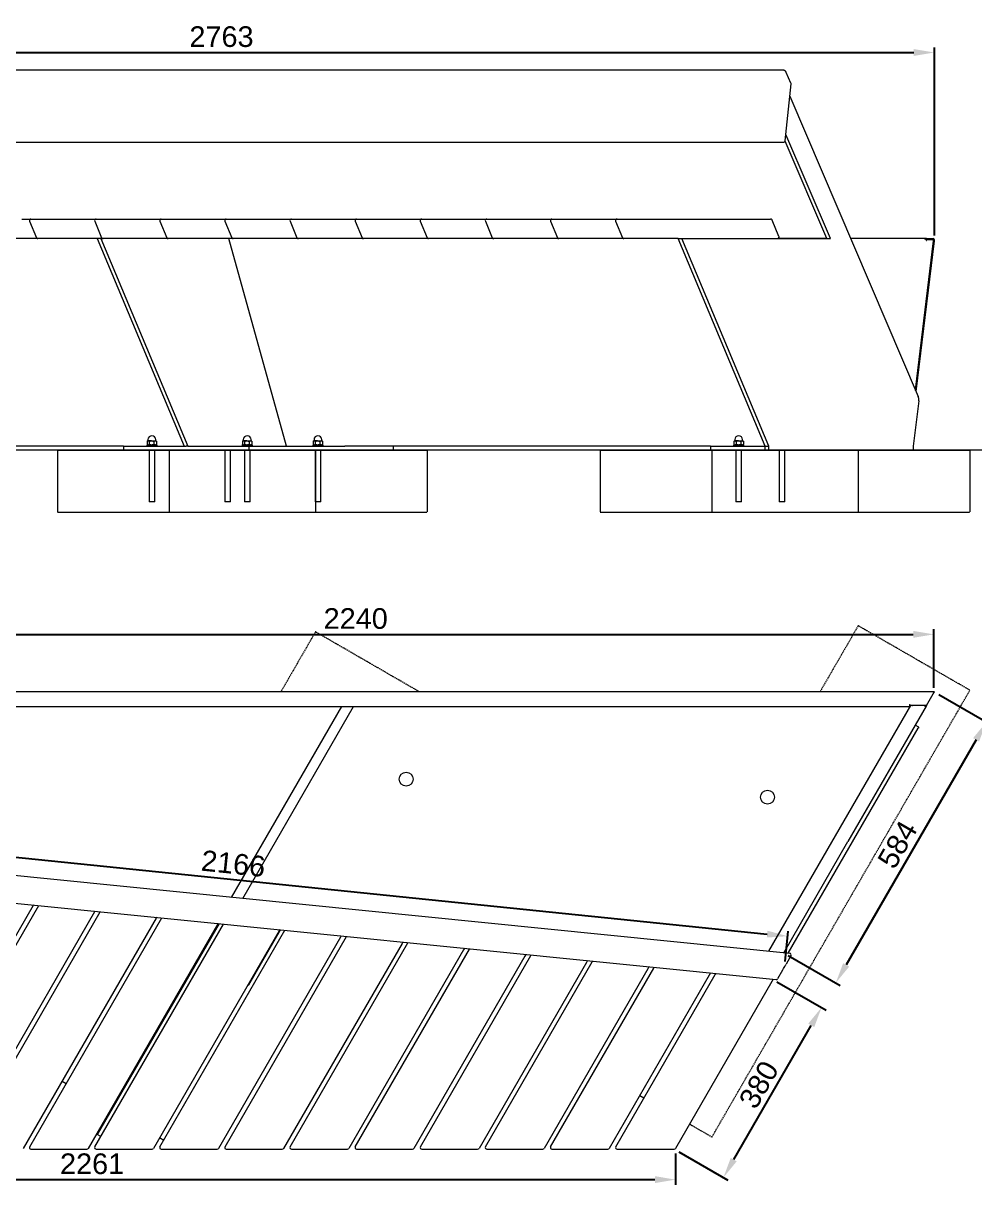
# Model space of a CAD drawing. Header units: millimetres. Extents: x -132 to 4932, y 857 to 4372.
# Drawn here: x 990 to 2834, y 2121 to 4372 of the extents above; entities that cross this region are included whole.
import ezdxf

# ---------------------------------------------------------------- set-up
doc = ezdxf.new("R2010")
doc.units = ezdxf.units.MM
doc.linetypes.add('HIDDEN', pattern=[1.905, 1.27, -0.635])
for name, color, linetype, lineweight in [('ZANO_R', 7, 'Continuous', 0), ('ZANO_R_przerywana', 7, 'HIDDEN', 0), ('ZANO_W', 1, 'Continuous', 0)]:
    doc.layers.add(name, color=color, linetype=linetype, lineweight=lineweight)
doc.styles.add('Arial', font='arial.ttf')
doc.styles.get("Standard").update_dxf_attribs({"font": 'ARIALUNI.TTF'})
doc.dimstyles.new('pl i ang', dxfattribs={"dimtxt": 50, "dimasz": 50, "dimexe": 1.25, "dimexo": 0.625, "dimgap": 10, "dimtad": 1, "dimtoh": 1, "dimtxsty": 'Standard', "dimcen": 2.5, "dimclrd": 1, "dimclre": 1, "dimclrt": 1, "dimadec": 0, "dimazin": 0, "dimtfac": 1, "dimtmove": 0, "dimatfit": 3, "dimfxl": 1, "dimarcsym": 1})

# ---------------------------------------------------------------- blocks, each defined once
blk = doc.blocks.new('*D441')
at = {"layer": 'ZANO_W', "color": 1, "lineweight": -2}
for p, q in [((-7.3, 4000.5), (-7.3, 4325.6)), ((2755.5, 3961.1), (2755.5, 4325.6)), ((32.7, 4315.6), (2715.5, 4315.6))]:
    blk.add_line(p, q, dxfattribs=at)
at = {"layer": 'ZANO_W', "color": 1}
for points in [[(32.7, 4322.3), (32.7, 4309), (-7.3, 4315.6)], [(2715.5, 4309), (2715.5, 4322.3), (2755.5, 4315.6)]]:
    blk.add_solid(points, dxfattribs=at)
at = {"layer": 'ZANO_W', "color": 1, "insert": (1374.1, 4346.1), "char_height": 40, "attachment_point": 5, "style": 'Arial'}
blk.add_mtext('2763', dxfattribs=at)
blk = doc.blocks.new('*D446')
at = {"layer": 'ZANO_W', "color": 1, "lineweight": -2}
for p, q in [((2450.3, 2515), (2545.5, 2460)), ((2366.7, 2170.2), (2516.9, 2430.4)), ((2260.1, 2185.5), (2355.3, 2130.5))]:
    blk.add_line(p, q, dxfattribs=at)
at = {"layer": 'ZANO_W', "color": 1}
for points in [[(2522.7, 2427), (2511.1, 2433.7), (2536.9, 2465)], [(2360.9, 2173.5), (2372.4, 2166.8), (2346.7, 2135.5)]]:
    blk.add_solid(points, dxfattribs=at)
at = {"layer": 'ZANO_W', "color": 1, "insert": (2415.4, 2315.5), "char_height": 40, "attachment_point": 5, "rotation": 60, "style": 'Arial'}
blk.add_mtext('380', dxfattribs=at)
blk = doc.blocks.new('*D450')
at = {"layer": 'ZANO_W', "color": 1, "lineweight": -2}
for p, q in [((2764.1, 3071.5), (2865, 3013.3)), ((2836.3, 2983.6), (2584.5, 2547.4)), ((2472.3, 2566), (2573.1, 2507.8))]:
    blk.add_line(p, q, dxfattribs=at)
at = {"layer": 'ZANO_W', "color": 1}
for points in [[(2842.1, 2980.3), (2830.5, 2987), (2856.3, 3018.3)], [(2578.7, 2550.8), (2590.3, 2544.1), (2564.5, 2512.8)]]:
    blk.add_solid(points, dxfattribs=at)
at = {"layer": 'ZANO_W', "color": 1, "insert": (2684.1, 2780.7), "char_height": 40, "attachment_point": 5, "rotation": 60, "style": 'Arial'}
blk.add_mtext('584', dxfattribs=at)
blk = doc.blocks.new('*D452')
at = {"layer": 'ZANO_W', "color": 1, "lineweight": -2}
for p, q in [((514.1, 3086.5), (514.1, 3198)), ((2754.4, 3084.6), (2754.4, 3198)), ((554.1, 3188), (2714.4, 3188))]:
    blk.add_line(p, q, dxfattribs=at)
at = {"layer": 'ZANO_W', "color": 1}
for points in [[(554.1, 3194.7), (554.1, 3181.4), (514.1, 3188)], [(2714.4, 3181.4), (2714.4, 3194.7), (2754.4, 3188)]]:
    blk.add_solid(points, dxfattribs=at)
at = {"layer": 'ZANO_W', "color": 1, "insert": (1634.2, 3218.5), "char_height": 40, "attachment_point": 5, "style": 'Arial'}
blk.add_mtext('2240', dxfattribs=at)
blk = doc.blocks.new('*D453')
at = {"layer": 'ZANO_W', "color": 1, "lineweight": -2}
for p, q in [((-7.3, 2183.7), (-7.3, 2121.4)), ((2254, 2182), (2254, 2121.4)), ((32.7, 2131.4), (2214, 2131.4))]:
    blk.add_line(p, q, dxfattribs=at)
at = {"layer": 'ZANO_W', "color": 1}
for points in [[(32.7, 2138.1), (32.7, 2124.8), (-7.3, 2131.4)], [(2214, 2124.8), (2214, 2138.1), (2254, 2131.4)]]:
    blk.add_solid(points, dxfattribs=at)
at = {"layer": 'ZANO_W', "color": 1, "insert": (1123.4, 2161.9), "char_height": 40, "attachment_point": 5, "style": 'Arial'}
blk.add_mtext('2261', dxfattribs=at)
blk = doc.blocks.new('*D467')
at = {"layer": 'ZANO_W', "color": 1, "lineweight": -2}
for p, q in [((311.5, 2774.7), (317.5, 2833.7)), ((356.3, 2819.7), (2431.5, 2607.2)), ((2466.3, 2554), (2472.3, 2613.1))]:
    blk.add_line(p, q, dxfattribs=at)
at = {"layer": 'ZANO_W', "color": 1}
for points in [[(357, 2826.3), (355.6, 2813.1), (316.5, 2823.8)], [(2430.8, 2600.6), (2432.2, 2613.8), (2471.3, 2603.1)]]:
    blk.add_solid(points, dxfattribs=at)
at = {"layer": 'ZANO_W', "color": 1, "insert": (1397, 2743.7), "char_height": 40, "attachment_point": 5, "rotation": 354.1528, "style": 'Arial'}
blk.add_mtext('2166', dxfattribs=at)

msp = doc.modelspace()

# ---------------------------------------------------------------- linework, layer by layer
at = {"layer": 'ZANO_R'}
for p, q in [((2462.7, 4281.4), (312.1, 4281.1)), ((2477.6, 4256.4), (2468.3, 4277)), ((2466.6, 4144.6), (2477.8, 4254.9)), ((2475.4, 4231.1), (2724.1, 3649.2)), ((313.1, 4141.6), (2463.6, 4141.9)), ((2547.1, 3954.9), (2466.4, 4143.7)), ((2554, 3954.9), (2467.8, 4156.5)), ((987.4, 3992.9), (1005, 3992.9)), ((1002.3, 3988.7), (1015.7, 3956.7)), ((1005, 3992.9), (1113.5, 3992.9)), ((1113.5, 3992.9), (1131.2, 3992.9)), ((1128.4, 3988.7), (1141.9, 3956.7)), ((1131.2, 3992.9), (1239.7, 3992.9)), ((1239.7, 3992.9), (1257.4, 3992.9)), ((1254.6, 3988.7), (1268, 3956.7)), ((1257.4, 3992.9), (1365.9, 3992.9)), ((1365.9, 3992.9), (1383.5, 3992.9)), ((1380.8, 3988.7), (1394.2, 3956.7)), ((1383.5, 3992.9), (1492, 3992.9)), ((1492, 3992.9), (1509.7, 3992.9)), ((1507, 3988.7), (1520.4, 3956.7)), ((1509.7, 3992.9), (1618.2, 3992.9)), ((1618.2, 3992.9), (1635.9, 3992.9)), ((1633.1, 3988.7), (1646.5, 3956.7)), ((1635.9, 3992.9), (1744.4, 3992.9)), ((1744.4, 3992.9), (1762.1, 3992.9)), ((1759.3, 3988.7), (1772.7, 3956.7)), ((1762.1, 3992.9), (1870.5, 3992.9)), ((1870.5, 3992.9), (1888.2, 3992.9)), ((1885.5, 3988.7), (1898.9, 3956.7)), ((1888.2, 3992.9), (1996.7, 3992.9)), ((1996.7, 3992.9), (2014.4, 3992.9)), ((2011.6, 3988.7), (2025, 3956.7)), ((2014.4, 3992.9), (2122.9, 3992.9)), ((2122.9, 3992.9), (2140.6, 3992.9)), ((2137.8, 3988.7), (2151.2, 3956.7)), ((2140.6, 3992.9), (2251.4, 3992.9)), ((2251.4, 3992.9), (2438.2, 3992.9)), ((2454.4, 3959), (2441, 3991)), ((1000.8, 3954.9), (892.3, 3954.9)), ((1018.5, 3954.9), (1000.8, 3954.9)), ((1127, 3954.9), (1018.5, 3954.9)), ((1133.5, 3954.9), (1127, 3954.9)), ((1140.4, 3954.9), (1133.5, 3954.9)), ((1133.5, 3954.9), (1302.1, 3553)), ((1140.4, 3954.9), (1309.1, 3553)), ((1144.6, 3954.9), (1140.4, 3954.9)), ((1253.1, 3954.9), (1144.6, 3954.9)), ((1270.8, 3954.9), (1253.1, 3954.9)), ((1379.3, 3954.9), (1270.8, 3954.9)), ((1397, 3954.9), (1379.3, 3954.9)), ((1500.3, 3553), (1388.1, 3954.9)), ((1505.5, 3954.9), (1397, 3954.9)), ((1523.1, 3954.9), (1505.5, 3954.9)), ((1631.6, 3954.9), (1523.1, 3954.9)), ((1649.3, 3954.9), (1631.6, 3954.9)), ((1757.8, 3954.9), (1649.3, 3954.9)), ((1775.5, 3954.9), (1757.8, 3954.9)), ((1884, 3954.9), (1775.5, 3954.9)), ((1901.6, 3954.9), (1884, 3954.9)), ((2010.1, 3954.9), (1901.6, 3954.9)), ((2027.8, 3954.9), (2010.1, 3954.9)), ((2136.3, 3954.9), (2027.8, 3954.9)), ((2154, 3954.9), (2136.3, 3954.9)), ((2259.1, 3954.9), (2154, 3954.9)), ((2427.7, 3553), (2259.1, 3954.9)), ((2259.1, 3954.9), (2266, 3954.9)), ((2434.6, 3553), (2266, 3954.9)), ((2266, 3954.9), (2554, 3954.9)), ((2458.8, 3955), (2452.3, 3955)), ((2547, 3955), (2458.8, 3955)), ((2458.8, 3954.9), (2458.8, 3955)), ((2735.8, 3955), (2593.4, 3955)), ((2718.7, 3661.8), (2753.6, 3950.5)), ((2719.2, 3660.7), (2754.3, 3950.8)), ((2720.1, 3658.6), (2755.4, 3950.4)), ((2740.4, 3955), (2735.8, 3955)), ((2740.4, 3953), (2739.1, 3953)), ((2739.9, 3952.8), (2739.1, 3952.8)), ((2739.6, 3951.2), (2739.9, 3951.2)), ((2752.8, 3952.8), (2739.9, 3952.8)), ((2739.9, 3951.2), (2739.9, 3952.8)), ((2740.4, 3953), (2740.4, 3955)), ((2740.4, 3955), (2753.3, 3955)), ((2740.4, 3953), (2753.3, 3953)), ((2725.2, 3640.3), (2714.6, 3553)), ((1230, 3562.2), (1230, 3555.7)), ((1231.2, 3563), (1230.4, 3562.5)), ((1231.2, 3563), (1232, 3563)), ((1231.7, 3565.5), (1231.7, 3563.2)), ((1238.6, 3563), (1232, 3563)), ((1234, 3562.2), (1234, 3555.7)), ((1238.6, 3563), (1245.8, 3563)), ((1243.2, 3562.2), (1243.2, 3555.7)), ((1245.8, 3563), (1247.2, 3563)), ((1246.7, 3563.2), (1246.7, 3565.5)), ((1248.1, 3562.5), (1247.2, 3563)), ((1248.4, 3562.2), (1248.1, 3562.4)), ((1248.4, 3562.2), (1248.4, 3555.7)), ((1414.7, 3562.2), (1414.7, 3555.7)), ((1415.9, 3563), (1415.1, 3562.5)), ((1415.9, 3563), (1416.7, 3563)), ((1416.4, 3565.5), (1416.4, 3563.2)), ((1423.3, 3563), (1416.7, 3563)), ((1418.7, 3562.2), (1418.7, 3555.7)), ((1423.3, 3563), (1430.5, 3563)), ((1427.9, 3562.2), (1427.9, 3555.7)), ((1430.5, 3563), (1431.9, 3563)), ((1431.4, 3563.2), (1431.4, 3565.5)), ((1432.8, 3562.5), (1431.9, 3563)), ((1433.1, 3562.2), (1432.8, 3562.4)), ((1433.1, 3562.2), (1433.1, 3555.7)), ((1551.7, 3562.2), (1551.7, 3555.7)), ((1552.9, 3563), (1552, 3562.5)), ((1552.9, 3563), (1553.7, 3563)), ((1553.4, 3565.5), (1553.4, 3563.2)), ((1560.3, 3563), (1553.7, 3563)), ((1555.7, 3562.2), (1555.7, 3555.7)), ((1560.3, 3563), (1567.5, 3563)), ((1564.9, 3562.2), (1564.9, 3555.7)), ((1567.5, 3563), (1568.9, 3563)), ((1568.4, 3563.2), (1568.4, 3565.5)), ((1569.8, 3562.5), (1568.9, 3563)), ((1570.1, 3562.2), (1569.8, 3562.4)), ((1570.1, 3562.2), (1570.1, 3555.7)), ((2367.1, 3562.2), (2367.1, 3555.7)), ((2368.3, 3563), (2367.5, 3562.5)), ((2368.3, 3563), (2369.1, 3563)), ((2368.8, 3565.5), (2368.8, 3563.2)), ((2375.7, 3563), (2369.1, 3563)), ((2371.1, 3562.2), (2371.1, 3555.7)), ((2375.7, 3563), (2382.9, 3563)), ((2380.3, 3562.2), (2380.3, 3555.7)), ((2382.9, 3563), (2384.3, 3563)), ((2383.8, 3563.2), (2383.8, 3565.5)), ((2385.2, 3562.5), (2384.3, 3563)), ((2385.5, 3562.2), (2385.2, 3562.4)), ((2385.5, 3562.2), (2385.5, 3555.7)), ((3127.6, 3545), (-85.7, 3545)), ((1184.4, 3553), (539.9, 3553)), ((1056.4, 3545), (1272.9, 3545)), ((1556.3, 3545), (1056.4, 3545)), ((1184.4, 3553), (1184.4, 3545)), ((1184.4, 3553), (1305.6, 3553)), ((1229.2, 3555), (1229.2, 3553)), ((1239.2, 3555), (1229.2, 3555)), ((1230.4, 3555.5), (1231.2, 3555)), ((1244.7, 3545), (1233.7, 3545)), ((1249.2, 3555), (1239.2, 3555)), ((1247.2, 3555), (1248.1, 3555.5)), ((1248.1, 3555.5), (1248.4, 3555.7)), ((1249.2, 3553), (1249.2, 3555)), ((1272.9, 3545), (1772.8, 3545)), ((1309.1, 3553), (1305.6, 3553)), ((1309.1, 3553), (1310.2, 3553)), ((1310.2, 3553), (1426.8, 3553)), ((1391.7, 3545), (1380.7, 3545)), ((1413.9, 3555), (1413.9, 3553)), ((1423.9, 3555), (1413.9, 3555)), ((1415.1, 3555.5), (1415.9, 3555)), ((1429.5, 3545), (1418.5, 3545)), ((1433.9, 3555), (1423.9, 3555)), ((1426.8, 3553), (1426.8, 3545)), ((1426.8, 3553), (1613.4, 3553)), ((1431.9, 3555), (1432.8, 3555.5)), ((1432.8, 3555.5), (1433.1, 3555.7)), ((1433.9, 3553), (1433.9, 3555)), ((1550.9, 3555), (1550.9, 3553)), ((1560.9, 3555), (1550.9, 3555)), ((1552, 3555.5), (1552.9, 3555)), ((1566.4, 3545), (1555.4, 3545)), ((1772.8, 3545), (1556.3, 3545)), ((1570.9, 3555), (1560.9, 3555)), ((1568.9, 3555), (1569.8, 3555.5)), ((1569.8, 3555.5), (1570.1, 3555.7)), ((1570.9, 3553), (1570.9, 3555)), ((2321.5, 3553), (1613.4, 3553)), ((1706.8, 3553), (1706.8, 3545)), ((2108, 3545), (2324.4, 3545)), ((2607.9, 3545), (2108, 3545)), ((2321.5, 3553), (2321.5, 3545)), ((2321.5, 3553), (2427.7, 3553)), ((2324.4, 3545), (2824.3, 3545)), ((2366.3, 3555), (2366.3, 3553)), ((2376.3, 3555), (2366.3, 3555)), ((2367.5, 3555.5), (2368.3, 3555)), ((2381.8, 3545), (2370.8, 3545)), ((2386.3, 3555), (2376.3, 3555)), ((2384.3, 3555), (2385.2, 3555.5)), ((2385.2, 3555.5), (2385.5, 3555.7)), ((2386.3, 3553), (2386.3, 3555)), ((2427.7, 3553), (2434.6, 3553)), ((2427.7, 3545), (2427.7, 3553)), ((2434.6, 3545), (2434.6, 3553)), ((2465.5, 3545), (2454.5, 3545)), ((2824.3, 3545), (2607.9, 3545)), ((2714.6, 3553), (2714.6, 3545)), ((2755.5, 3076.5), (514.1, 3076.5)), ((2740.4, 3050.4), (2753.3, 3072.7)), ((2753.3, 3072.7), (2755.5, 3076.5)), ((530.2, 3048.4), (2707.5, 3048.4)), ((1393.4, 2678.4), (1607, 3048.4)), ((1415.2, 2676.2), (1630.1, 3048.4)), ((2709, 3050.1), (2434.2, 2574)), ((2739.6, 3049.1), (2588.1, 2786.6)), ((2707.5, 3052.2), (2707.7, 3052.2)), ((2707.5, 3052.2), (2707.5, 3048.4)), ((2707.7, 3052.2), (2707.7, 3050.4)), ((2740.4, 3050.4), (2707.7, 3050.4)), ((2709, 3050.1), (2709.5, 3050.4)), ((2735.8, 3050.1), (2713.4, 3050.1)), ((2738.1, 3050.4), (2737.9, 3050.1)), ((2737.9, 3050.1), (2739.6, 3049.1)), ((2739.9, 3049.5), (2738.4, 3050.4)), ((2739.6, 3049.1), (2739.9, 3049.5)), ((2740.4, 3050.4), (2739.9, 3049.5)), ((2472.4, 2570.1), (2724.1, 3006.2)), ((2725.3, 3008.2), (2718.4, 3012.2)), ((2725.3, 3008.2), (2724.1, 3006.2)), ((2475.1, 2569.9), (324.6, 2785.6)), ((2463.6, 2571), (2588.1, 2786.6)), ((298.4, 2735), (2448.9, 2519.2)), ((1009.2, 2662.4), (737.6, 2192)), ((750.1, 2195), (1020.1, 2662.6)), ((1009.9, 2663.6), (1009.2, 2662.4)), ((1128.3, 2650.2), (863.8, 2192)), ((876.3, 2195), (1139.3, 2650.6)), ((1247.4, 2638), (990, 2192)), ((1002.5, 2195), (1258.6, 2638.7)), ((1129.2, 2651.7), (1128.3, 2650.2)), ((1248.4, 2639.7), (1247.4, 2638)), ((1366.6, 2625.7), (1116.1, 2192)), ((1128.6, 2195), (1377.9, 2626.7)), ((1369.5, 2627.5), (1133.5, 2218.7)), ((1485.7, 2613.5), (1242.3, 2192)), ((1254.8, 2195), (1497.1, 2614.7)), ((1367.7, 2627.7), (1366.6, 2625.7)), ((1426.8, 2508.8), (1488.5, 2615.6)), ((1487, 2615.8), (1485.7, 2613.5)), ((1604.8, 2601.3), (1368.5, 2192)), ((1381, 2195), (1616.3, 2602.6)), ((1723.9, 2589.1), (1494.6, 2192)), ((1507.1, 2195), (1735.4, 2590.4)), ((1606.2, 2603.8), (1604.8, 2601.3)), ((1616.3, 2602.6), (1616.4, 2602.8)), ((1725.5, 2591.8), (1723.9, 2589.1)), ((1735.4, 2590.4), (1735.6, 2590.8)), ((1843, 2576.8), (1620.8, 2192)), ((1633.3, 2195), (1854.5, 2578.1)), ((1844.7, 2579.9), (1843, 2576.8)), ((1854.5, 2578.1), (1854.9, 2578.8)), ((1964, 2567.9), (1962.1, 2564.6)), ((1973.6, 2565.9), (1974.2, 2566.9)), ((1962.1, 2564.6), (1747, 2192)), ((1759.5, 2195), (1973.6, 2565.9)), ((2081.2, 2552.4), (1873.1, 2192)), ((1885.6, 2195), (2092.7, 2553.7)), ((2083.3, 2555.9), (2081.2, 2552.4)), ((2092.7, 2553.7), (2093.4, 2554.9)), ((2202.5, 2544), (2200.3, 2540.2)), ((2477.4, 2565.4), (2468.2, 2549.2)), ((2200.3, 2540.2), (1999.3, 2192)), ((2011.8, 2195), (2211.8, 2541.5)), ((2319.4, 2527.9), (2125.5, 2192)), ((2138, 2195), (2330.9, 2529.2)), ((2211.8, 2541.5), (2212.7, 2542.9)), ((2321.8, 2532), (2319.4, 2527.9)), ((2330.9, 2529.2), (2331.9, 2531)), ((2461.5, 2537.5), (2451.8, 2520.7)), ((1299, 2508.8), (1301, 2508.8)), ((1425.2, 2508.8), (1426.8, 2508.8)), ((2440.8, 2515.5), (2254, 2192)), ((2443.3, 2519.8), (2440.8, 2515.5)), ((1065.1, 2322.1), (1073.2, 2317.5)), ((2184.7, 2294.6), (2192.8, 2290)), ((1159.7, 2267.5), (1161.2, 2266.7)), ((1140.1, 2214.9), (1133.5, 2218.7)), ((1254.3, 2212.9), (1262.4, 2208.2)), ((1005, 2190.5), (1113.5, 2190.5)), ((1131.2, 2190.5), (1239.7, 2190.5)), ((1257.4, 2190.5), (1365.9, 2190.5)), ((1383.5, 2190.5), (1492, 2190.5)), ((1509.7, 2190.5), (1618.2, 2190.5)), ((1635.9, 2190.5), (1744.4, 2190.5)), ((1762.1, 2190.5), (1870.5, 2190.5)), ((1888.2, 2190.5), (1996.7, 2190.5)), ((2014.4, 2190.5), (2122.9, 2190.5)), ((2140.6, 2190.5), (2251.4, 2190.5))]:
    msp.add_line(p, q, dxfattribs=at)
at = {"layer": 'ZANO_R', "flags": 128}
msp.add_lwpolyline([(2753.6, 3950.5), (2753.7, 3950.9), (2753.6, 3951.3), (2753.6, 3951.7), (2753.5, 3952.1), (2753.3, 3952.4), (2753.2, 3952.6), (2753, 3952.7), (2752.8, 3952.8)], dxfattribs=at)
at = {"layer": 'ZANO_R'}
for centre in [(1732.1, 2907.3), (2432, 2872.5)]:
    msp.add_circle(centre, 13.5, dxfattribs=at)
for centre, radius, start, end in [((2474.8, 4255.2), 3, 354.2027, 24.1303), ((2463.6, 4144.9), 3, 270.0075, 354.2027), ((1005, 3989.9), 3, 90, 202.7605), ((1131.2, 3989.9), 3, 90, 202.7605), ((1257.4, 3989.9), 3, 90, 202.7605), ((1383.5, 3989.9), 3, 90, 202.7605), ((1509.7, 3989.9), 3, 90, 202.7605), ((1635.9, 3989.9), 3, 90, 202.7605), ((1762.1, 3989.9), 3, 90, 202.7605), ((1888.2, 3989.9), 3, 90, 202.7605), ((2014.4, 3989.9), 3, 90, 202.7605), ((2140.6, 3989.9), 3, 90, 202.7605), ((2438.2, 3989.9), 3, 22.7605, 90), ((1018.5, 3957.9), 3, 202.7605, 270), ((1144.6, 3957.9), 3, 202.7605, 270), ((1270.8, 3957.9), 3, 202.7605, 270), ((1397, 3957.9), 3, 202.7605, 270), ((1523.1, 3957.9), 3, 202.7605, 270), ((1649.3, 3957.9), 3, 202.7605, 270), ((1775.5, 3957.9), 3, 202.7605, 270), ((1901.6, 3957.9), 3, 202.7605, 270), ((2027.8, 3957.9), 3, 202.7605, 270), ((2154, 3957.9), 3, 202.7605, 270), ((2451.6, 3957.9), 3, 270, 0), ((2451.6, 3957.9), 3, 0, 22.7605), ((2707.4, 3642.7), 17.9, 352.3967, 21.2425), ((1231.5, 3563.2), 0.25, 270, 0), ((1239.2, 3565.5), 7.5, 0, 180), ((1247, 3563.2), 0.25, 180, 270), ((1416.2, 3563.2), 0.25, 270, 0), ((1423.9, 3565.5), 7.5, 0, 180), ((1431.7, 3563.2), 0.25, 180, 270), ((1553.2, 3563.2), 0.25, 270, 0), ((1560.9, 3565.5), 7.5, 0, 180), ((1568.7, 3563.2), 0.25, 180, 270), ((2368.6, 3563.2), 0.25, 270, 0), ((2376.3, 3565.5), 7.5, 0, 180), ((2384.1, 3563.2), 0.25, 180, 270), ((2474.8, 2566.9), 3, 330.2557, 84.2707), ((2449.2, 2522.2), 3, 264.2707, 330), ((1005, 2193.5), 3, 150, 270), ((1113.5, 2193.5), 3, 270, 330), ((1131.2, 2193.5), 3, 150, 270), ((1239.7, 2193.5), 3, 270, 330), ((1257.4, 2193.5), 3, 150, 270), ((1365.9, 2193.5), 3, 270, 330), ((1383.5, 2193.5), 3, 150, 270), ((1492, 2193.5), 3, 270, 330), ((1509.7, 2193.5), 3, 150, 270), ((1618.2, 2193.5), 3, 270, 330), ((1635.9, 2193.5), 3, 150, 270), ((1744.4, 2193.5), 3, 270, 330), ((1762.1, 2193.5), 3, 150, 270), ((1870.5, 2193.5), 3, 270, 330), ((1888.2, 2193.5), 3, 150, 270), ((1996.7, 2193.5), 3, 270, 330), ((2014.4, 2193.5), 3, 150, 270), ((2122.9, 2193.5), 3, 270, 330), ((2140.6, 2193.5), 3, 150, 270), ((2251.4, 2193.5), 3, 270, 330)]:
    msp.add_arc(centre, radius, start, end, dxfattribs=at)
for centre, major_axis, ratio, start_param, end_param in [((2753.3, 3951.2), (0, 3.8), 0.57735, 4.505567, 6.283185), ((2753.3, 3951.2), (0, 1.8), 0.57735, 4.505567, 6.283185), ((2465.3, 2544.1), (3.81, 6.65), 0.000675, 3.324934, 5.593862)]:
    msp.add_ellipse(centre, major_axis=major_axis, ratio=ratio, start_param=start_param, end_param=end_param, dxfattribs=at)
for points, knots in [([(2468.3, 4277), (2468.2, 4277.3), (2467.8, 4278.1), (2467.1, 4279.2), (2466.1, 4280.1), (2465, 4280.8), (2463.9, 4281.3), (2463.1, 4281.3), (2462.7, 4281.3)], [0, 0, 0, 0, 0.111316, 0.322825, 0.506399, 0.679203, 0.844882, 1, 1, 1, 1]), ([(2735.8, 3955), (2736.2, 3954.9), (2737.1, 3954.8), (2738.2, 3954.1), (2739, 3953.2), (2739.5, 3952.1), (2739.6, 3951.4), (2739.6, 3951.2)], [0, 0, 0, 0, 0.217932, 0.435873, 0.653813, 0.871754, 1, 1, 1, 1]), ([(1230, 3562.2), (1230.3, 3562.4), (1231, 3562.9), (1231.7, 3562.9), (1232, 3563)], [0, 0, 0, 0, 0.495458, 1, 1, 1, 1]), ([(1232, 3563), (1232, 3563), (1232.4, 3563), (1233.1, 3562.8), (1233.7, 3562.4), (1234, 3562.2)], [0, 0, 0, 0, 0.070086, 0.530782, 1, 1, 1, 1]), ([(1234, 3562.2), (1234.5, 3562.4), (1235.7, 3562.7), (1237.2, 3562.9), (1238.2, 3563), (1238.6, 3563)], [0, 0, 0, 0, 0.371423, 0.74615, 1, 1, 1, 1]), ([(1238.6, 3563), (1238.9, 3563), (1239.5, 3562.9), (1240.3, 3562.9), (1241.2, 3562.7), (1242, 3562.6), (1242.6, 3562.4), (1243, 3562.3), (1243.2, 3562.2)], [0, 0, 0, 0, 0.188594, 0.377928, 0.56927, 0.761167, 0.880542, 1, 1, 1, 1]), ([(1243.2, 3562.2), (1243.6, 3562.4), (1244.5, 3562.9), (1245.4, 3562.9), (1245.8, 3563)], [0, 0, 0, 0, 0.495458, 1, 1, 1, 1]), ([(1245.8, 3563), (1245.9, 3563), (1246.1, 3563), (1246.6, 3562.9), (1247.2, 3562.8), (1247.8, 3562.5), (1248.2, 3562.3), (1248.4, 3562.2)], [0, 0, 0, 0, 0.070051, 0.299809, 0.530829, 0.765024, 1, 1, 1, 1]), ([(1414.7, 3562.2), (1415, 3562.4), (1415.7, 3562.9), (1416.4, 3562.9), (1416.7, 3563)], [0, 0, 0, 0, 0.495458, 1, 1, 1, 1]), ([(1416.7, 3563), (1416.8, 3563), (1417.1, 3563), (1417.8, 3562.8), (1418.4, 3562.4), (1418.7, 3562.2)], [0, 0, 0, 0, 0.070086, 0.530782, 1, 1, 1, 1]), ([(1418.7, 3562.2), (1419.2, 3562.4), (1420.4, 3562.7), (1421.9, 3562.9), (1422.9, 3563), (1423.3, 3563)], [0, 0, 0, 0, 0.371423, 0.74615, 1, 1, 1, 1]), ([(1423.3, 3563), (1423.6, 3563), (1424.2, 3562.9), (1425.1, 3562.9), (1425.9, 3562.7), (1426.7, 3562.6), (1427.4, 3562.4), (1427.7, 3562.3), (1427.9, 3562.2)], [0, 0, 0, 0, 0.188594, 0.377928, 0.56927, 0.761167, 0.880542, 1, 1, 1, 1]), ([(1427.9, 3562.2), (1428.3, 3562.4), (1429.2, 3562.9), (1430.1, 3562.9), (1430.5, 3563)], [0, 0, 0, 0, 0.495458, 1, 1, 1, 1]), ([(1430.5, 3563), (1430.6, 3563), (1430.8, 3563), (1431.3, 3562.9), (1431.9, 3562.8), (1432.5, 3562.5), (1432.9, 3562.3), (1433.1, 3562.2)], [0, 0, 0, 0, 0.070051, 0.299809, 0.530829, 0.765024, 1, 1, 1, 1]), ([(1551.7, 3562.2), (1552, 3562.4), (1552.7, 3562.9), (1553.3, 3562.9), (1553.7, 3563)], [0, 0, 0, 0, 0.495458, 1, 1, 1, 1]), ([(1553.7, 3563), (1553.7, 3563), (1554.1, 3563), (1554.8, 3562.8), (1555.4, 3562.4), (1555.7, 3562.2)], [0, 0, 0, 0, 0.070086, 0.530782, 1, 1, 1, 1]), ([(1555.7, 3562.2), (1556.2, 3562.4), (1557.3, 3562.7), (1558.9, 3562.9), (1559.9, 3563), (1560.3, 3563)], [0, 0, 0, 0, 0.371423, 0.74615, 1, 1, 1, 1]), ([(1560.3, 3563), (1560.6, 3563), (1561.1, 3562.9), (1562, 3562.9), (1562.9, 3562.7), (1563.7, 3562.6), (1564.3, 3562.4), (1564.7, 3562.3), (1564.9, 3562.2)], [0, 0, 0, 0, 0.188594, 0.377928, 0.56927, 0.761167, 0.880542, 1, 1, 1, 1]), ([(1564.9, 3562.2), (1565.3, 3562.4), (1566.2, 3562.9), (1567, 3562.9), (1567.5, 3563)], [0, 0, 0, 0, 0.495458, 1, 1, 1, 1]), ([(1567.5, 3563), (1567.6, 3563), (1567.8, 3563), (1568.3, 3562.9), (1568.9, 3562.8), (1569.5, 3562.5), (1569.9, 3562.3), (1570.1, 3562.2)], [0, 0, 0, 0, 0.070051, 0.299809, 0.530829, 0.765024, 1, 1, 1, 1]), ([(2367.1, 3562.2), (2367.5, 3562.4), (2368.1, 3562.9), (2368.8, 3562.9), (2369.1, 3563)], [0, 0, 0, 0, 0.495458, 1, 1, 1, 1]), ([(2369.1, 3563), (2369.2, 3563), (2369.5, 3563), (2370.2, 3562.8), (2370.8, 3562.4), (2371.1, 3562.2)], [0, 0, 0, 0, 0.070086, 0.530782, 1, 1, 1, 1]), ([(2371.1, 3562.2), (2371.7, 3562.4), (2372.8, 3562.7), (2374.3, 3562.9), (2375.3, 3563), (2375.7, 3563)], [0, 0, 0, 0, 0.371423, 0.74615, 1, 1, 1, 1]), ([(2375.7, 3563), (2376, 3563), (2376.6, 3562.9), (2377.5, 3562.9), (2378.3, 3562.7), (2379.1, 3562.6), (2379.8, 3562.4), (2380.1, 3562.3), (2380.3, 3562.2)], [0, 0, 0, 0, 0.188594, 0.377928, 0.56927, 0.761167, 0.880542, 1, 1, 1, 1]), ([(2380.3, 3562.2), (2380.7, 3562.4), (2381.6, 3562.9), (2382.5, 3562.9), (2382.9, 3563)], [0, 0, 0, 0, 0.495458, 1, 1, 1, 1]), ([(2382.9, 3563), (2383, 3563), (2383.3, 3563), (2383.7, 3562.9), (2384.3, 3562.8), (2384.9, 3562.5), (2385.3, 3562.3), (2385.5, 3562.2)], [0, 0, 0, 0, 0.070051, 0.299809, 0.530829, 0.765024, 1, 1, 1, 1]), ([(1232, 3555), (1232, 3555), (1231.6, 3555), (1230.9, 3555.1), (1230.3, 3555.5), (1230, 3555.7)], [0, 0, 0, 0, 0.0700858, 0.5307822, 1, 1, 1, 1]), ([(1234, 3555.7), (1233.7, 3555.5), (1233, 3555.1), (1232.3, 3555), (1232, 3555)], [0, 0, 0, 0, 0.495458, 1, 1, 1, 1]), ([(1238.6, 3555), (1238.2, 3555), (1236.6, 3555), (1235.1, 3555.4), (1234, 3555.7)], [0, 0, 0, 0, 0.254079, 1, 1, 1, 1]), ([(1243.2, 3555.7), (1243, 3555.6), (1242.6, 3555.5), (1241.7, 3555.3), (1240.4, 3555), (1239.2, 3555), (1238.6, 3555)], [0, 0, 0, 0, 0.119416, 0.238909, 0.617072, 1, 1, 1, 1]), ([(1245.8, 3555), (1245.7, 3555), (1245.5, 3555), (1245, 3555), (1244.4, 3555.2), (1243.8, 3555.4), (1243.4, 3555.6), (1243.2, 3555.7)], [0, 0, 0, 0, 0.070051, 0.299809, 0.530829, 0.765024, 1, 1, 1, 1]), ([(1248.4, 3555.7), (1248, 3555.5), (1247.1, 3555.1), (1246.3, 3555), (1245.8, 3555)], [0, 0, 0, 0, 0.495458, 1, 1, 1, 1]), ([(1416.7, 3555), (1416.7, 3555), (1416.3, 3555), (1415.6, 3555.1), (1415, 3555.5), (1414.7, 3555.7)], [0, 0, 0, 0, 0.0700858, 0.5307822, 1, 1, 1, 1]), ([(1418.7, 3555.7), (1418.4, 3555.5), (1417.7, 3555.1), (1417, 3555), (1416.7, 3555)], [0, 0, 0, 0, 0.495458, 1, 1, 1, 1]), ([(1423.3, 3555), (1422.9, 3555), (1421.3, 3555), (1419.8, 3555.4), (1418.7, 3555.7)], [0, 0, 0, 0, 0.254079, 1, 1, 1, 1]), ([(1427.9, 3555.7), (1427.7, 3555.6), (1427.4, 3555.5), (1426.4, 3555.3), (1425.1, 3555), (1423.9, 3555), (1423.3, 3555)], [0, 0, 0, 0, 0.119416, 0.238909, 0.617072, 1, 1, 1, 1]), ([(1430.5, 3555), (1430.5, 3555), (1430.2, 3555), (1429.7, 3555), (1429.1, 3555.2), (1428.5, 3555.4), (1428.1, 3555.6), (1427.9, 3555.7)], [0, 0, 0, 0, 0.070051, 0.299809, 0.530829, 0.765024, 1, 1, 1, 1]), ([(1433.1, 3555.7), (1432.7, 3555.5), (1431.9, 3555.1), (1431, 3555), (1430.5, 3555)], [0, 0, 0, 0, 0.495458, 1, 1, 1, 1]), ([(1553.7, 3555), (1553.6, 3555), (1553.3, 3555), (1552.6, 3555.1), (1552, 3555.5), (1551.7, 3555.7)], [0, 0, 0, 0, 0.0700858, 0.5307822, 1, 1, 1, 1]), ([(1555.7, 3555.7), (1555.3, 3555.5), (1554.7, 3555.1), (1554, 3555), (1553.7, 3555)], [0, 0, 0, 0, 0.495458, 1, 1, 1, 1]), ([(1560.3, 3555), (1559.9, 3555), (1558.3, 3555), (1556.8, 3555.4), (1555.7, 3555.7)], [0, 0, 0, 0, 0.254079, 1, 1, 1, 1]), ([(1564.9, 3555.7), (1564.7, 3555.6), (1564.3, 3555.5), (1563.4, 3555.3), (1562, 3555), (1560.9, 3555), (1560.3, 3555)], [0, 0, 0, 0, 0.119416, 0.238909, 0.617072, 1, 1, 1, 1]), ([(1567.5, 3555), (1567.4, 3555), (1567.2, 3555), (1566.7, 3555), (1566.1, 3555.2), (1565.5, 3555.4), (1565.1, 3555.6), (1564.9, 3555.7)], [0, 0, 0, 0, 0.070051, 0.299809, 0.530829, 0.765024, 1, 1, 1, 1]), ([(1570.1, 3555.7), (1569.7, 3555.5), (1568.8, 3555.1), (1567.9, 3555), (1567.5, 3555)], [0, 0, 0, 0, 0.495458, 1, 1, 1, 1]), ([(2369.1, 3555), (2369.1, 3555), (2368.7, 3555), (2368, 3555.1), (2367.4, 3555.5), (2367.1, 3555.7)], [0, 0, 0, 0, 0.070086, 0.530782, 1, 1, 1, 1]), ([(2371.1, 3555.7), (2370.8, 3555.5), (2370.1, 3555.1), (2369.5, 3555), (2369.1, 3555)], [0, 0, 0, 0, 0.495458, 1, 1, 1, 1]), ([(2375.7, 3555), (2375.3, 3555), (2373.7, 3555), (2372.2, 3555.4), (2371.1, 3555.7)], [0, 0, 0, 0, 0.254079, 1, 1, 1, 1]), ([(2380.3, 3555.7), (2380.1, 3555.6), (2379.8, 3555.5), (2378.8, 3555.3), (2377.5, 3555), (2376.3, 3555), (2375.7, 3555)], [0, 0, 0, 0, 0.1194161, 0.2389094, 0.6170719, 1, 1, 1, 1]), ([(2382.9, 3555), (2382.9, 3555), (2382.6, 3555), (2382.1, 3555), (2381.5, 3555.2), (2380.9, 3555.4), (2380.5, 3555.6), (2380.3, 3555.7)], [0, 0, 0, 0, 0.070051, 0.299809, 0.530829, 0.765024, 1, 1, 1, 1]), ([(2385.5, 3555.7), (2385.1, 3555.5), (2384.3, 3555.1), (2383.4, 3555), (2382.9, 3555)], [0, 0, 0, 0, 0.495458, 1, 1, 1, 1]), ([(2711.6, 3050.4), (2712, 3050.3), (2712.6, 3050.2), (2713.3, 3050.1), (2713.4, 3050.1)], [0, 0, 0, 0, 0.726671, 1, 1, 1, 1]), ([(2735.8, 3050.1), (2736.2, 3049.9), (2737.1, 3049.6), (2738.2, 3049.2), (2739, 3049), (2739.5, 3049), (2739.6, 3049), (2739.6, 3049.1)], [0, 0, 0, 0, 0.217932, 0.435873, 0.653813, 0.871754, 1, 1, 1, 1]), ([(2735.8, 3050.1), (2736.1, 3050), (2736.5, 3050), (2737.1, 3049.9), (2737.6, 3049.9), (2737.8, 3050), (2737.9, 3050.1), (2737.9, 3050.1)], [0, 0, 0, 0, 0.228928, 0.457855, 0.686699, 0.915543, 1, 1, 1, 1])]:
    msp.add_open_spline(points, degree=3, knots=knots, dxfattribs=at)
at = {"layer": 'ZANO_R_przerywana'}
for p, q in [((1056.4, 3545), (1056.4, 3425)), ((1233.7, 3545), (1233.7, 3445)), ((1244.7, 3445), (1244.7, 3545)), ((1272.9, 3545), (1272.9, 3425)), ((1380.7, 3545), (1380.7, 3445)), ((1391.7, 3445), (1391.7, 3545)), ((1418.5, 3545), (1418.5, 3445)), ((1429.5, 3445), (1429.5, 3545)), ((1555.4, 3545), (1555.4, 3445)), ((1556.3, 3545), (1556.3, 3425)), ((1566.4, 3445), (1566.4, 3545)), ((1772.8, 3545), (1772.8, 3425)), ((2108, 3545), (2108, 3425)), ((2324.4, 3545), (2324.4, 3425)), ((2370.8, 3545), (2370.8, 3445)), ((2381.8, 3445), (2381.8, 3545)), ((2454.5, 3545), (2454.5, 3445)), ((2465.5, 3445), (2465.5, 3545)), ((2607.9, 3545), (2607.9, 3425)), ((2824.3, 3545), (2824.3, 3425)), ((1244.7, 3445), (1233.7, 3445)), ((1391.7, 3445), (1380.7, 3445)), ((1429.5, 3445), (1418.5, 3445)), ((1566.4, 3445), (1555.4, 3445)), ((2381.8, 3445), (2370.8, 3445)), ((2465.5, 3445), (2454.5, 3445)), ((2607.9, 3204.8), (2533.8, 3076.5)), ((2824.3, 3079.8), (2607.9, 3204.8)), ((1556.3, 3193), (1489.1, 3076.5)), ((1758, 3076.5), (1556.3, 3193)), ((2324.4, 2214), (2824.3, 3079.8)), ((2281.2, 2239), (2324.4, 2214))]:
    msp.add_line(p, q, dxfattribs=at)
for points in [[(1056.4, 3425), (1772.8, 3425)], [(2108, 3425), (2824.3, 3425)]]:
    msp.add_lwpolyline(points, dxfattribs=at)

# ---------------------------------------------------------------- dimensions: what is measured, and where the dimension line sits
at = {"layer": 'ZANO_W'}
for base, p1, p2, picture, middle in [((2755.5, 4315.6), (-7.3, 3990.5), (2755.5, 3951.1), '*D441', (1374.1, 4346.1)), ((2754.4, 3188), (514.1, 3076.5), (2754.4, 3074.6), '*D452', (1634.2, 3218.5)), ((2254, 2131.4), (-7.3, 2193.7), (2254, 2192), '*D453', (1123.4, 2161.9))]:
    dim = msp.add_linear_dim(base=base, p1=p1, p2=p2, dimstyle='pl i ang', override={"dimtxt": 40, "dimasz": 40, "dimexe": 10, "dimexo": 10, "dimtoh": 0, "dimdec": 0, "dimtxsty": 'Arial', "dimtdec": 0, "dimtmove": 1}, dxfattribs=at)
    dim.commit()
    dim.dimension.update_dxf_attribs({"geometry": picture, "text_midpoint": middle})
for p1, p2, distance, picture, middle in [((2755.5, 3076.5), (2463.6, 2571), 116.5, '*D450', (2684.1, 2780.7)), ((310.5, 2764.7), (2465.3, 2544.1), 59.3, '*D467', (1397, 2743.7)), ((2251.4394, 2190.4908), (2441.6644, 2519.9702), -109.9548, '*D446', (2415.4167, 2315.4714))]:
    dim = msp.add_aligned_dim(p1=p1, p2=p2, distance=distance, dimstyle='pl i ang', override={"dimtxt": 40, "dimasz": 40, "dimexe": 10, "dimexo": 10, "dimtoh": 0, "dimdec": 0, "dimtxsty": 'Arial', "dimtdec": 0, "dimtmove": 1}, dxfattribs=at)
    dim.commit()
    dim.dimension.update_dxf_attribs({"geometry": picture, "text_midpoint": middle})

doc.saveas('drawing.dxf')
